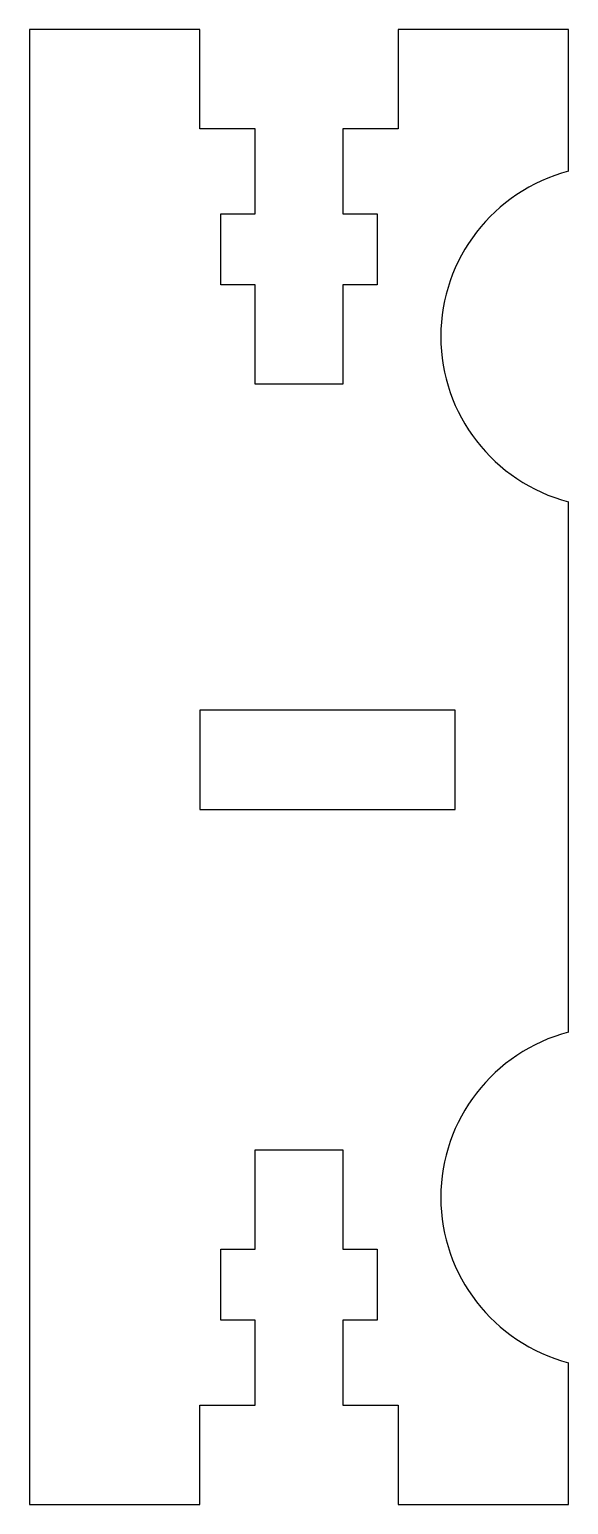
# Model space of a CAD drawing. Extents: x -9.5 to 9.5, y -26 to 26.
import ezdxf

# ---------------------------------------------------------------- set-up
doc = ezdxf.new("R2010")
doc.units = 0
doc.layers.get('0').update_dxf_attribs({"linetype": 'CONTINUOUS'})

msp = doc.modelspace()

# ---------------------------------------------------------------- linework, layer by layer
at = {"color": 7, "linetype": 'CONTINUOUS'}
for p, q in [((-3.5, 26), (-9.5, 26)), ((-9.5, 26), (-9.5, -26)), ((-3.5, 22.5), (-3.5, 26)), ((9.5, 26), (3.5, 26)), ((3.5, 26), (3.5, 22.5)), ((9.5, 21), (9.5, 26)), ((-1.55, 22.5), (-3.5, 22.5)), ((-1.55, 19.5), (-1.55, 22.5)), ((3.5, 22.5), (1.55, 22.5)), ((1.55, 22.5), (1.55, 19.5)), ((-2.75, 17), (-2.75, 19.5)), ((-2.75, 19.5), (-1.55, 19.5)), ((1.55, 19.5), (2.75, 19.5)), ((2.75, 19.5), (2.75, 17)), ((-1.55, 17), (-2.75, 17)), ((-1.55, 13.5), (-1.55, 17)), ((2.75, 17), (1.55, 17)), ((1.55, 17), (1.55, 13.5)), ((1.55, 13.5), (-1.55, 13.5)), ((9.5, -9.35), (9.5, 9.35)), ((-3.5, 2), (-3.5, -1.5)), ((5.5, 2), (-3.5, 2)), ((5.5, -1.5), (5.5, 2)), ((-3.5, -1.5), (5.5, -1.5)), ((-1.55, -17), (-1.55, -13.5)), ((-1.55, -13.5), (1.55, -13.5)), ((1.55, -13.5), (1.55, -17)), ((-2.75, -19.5), (-2.75, -17)), ((-2.75, -17), (-1.55, -17)), ((1.55, -17), (2.75, -17)), ((2.75, -17), (2.75, -19.5)), ((-1.55, -19.5), (-2.75, -19.5)), ((-1.55, -22.5), (-1.55, -19.5)), ((2.75, -19.5), (1.55, -19.5)), ((1.55, -19.5), (1.55, -22.5)), ((9.5, -26), (9.5, -21)), ((-3.5, -26), (-3.5, -22.5)), ((-3.5, -22.5), (-1.55, -22.5)), ((1.55, -22.5), (3.5, -22.5)), ((3.5, -22.5), (3.5, -26)), ((-9.5, -26), (-3.5, -26)), ((3.5, -26), (9.5, -26))]:
    msp.add_line(p, q, dxfattribs=at)
for centre in [(11.02, 15.175), (11.02, -15.175)]:
    msp.add_arc(centre, 6.02, 104.625, 255.375, dxfattribs=at)

doc.saveas('drawing.dxf')
